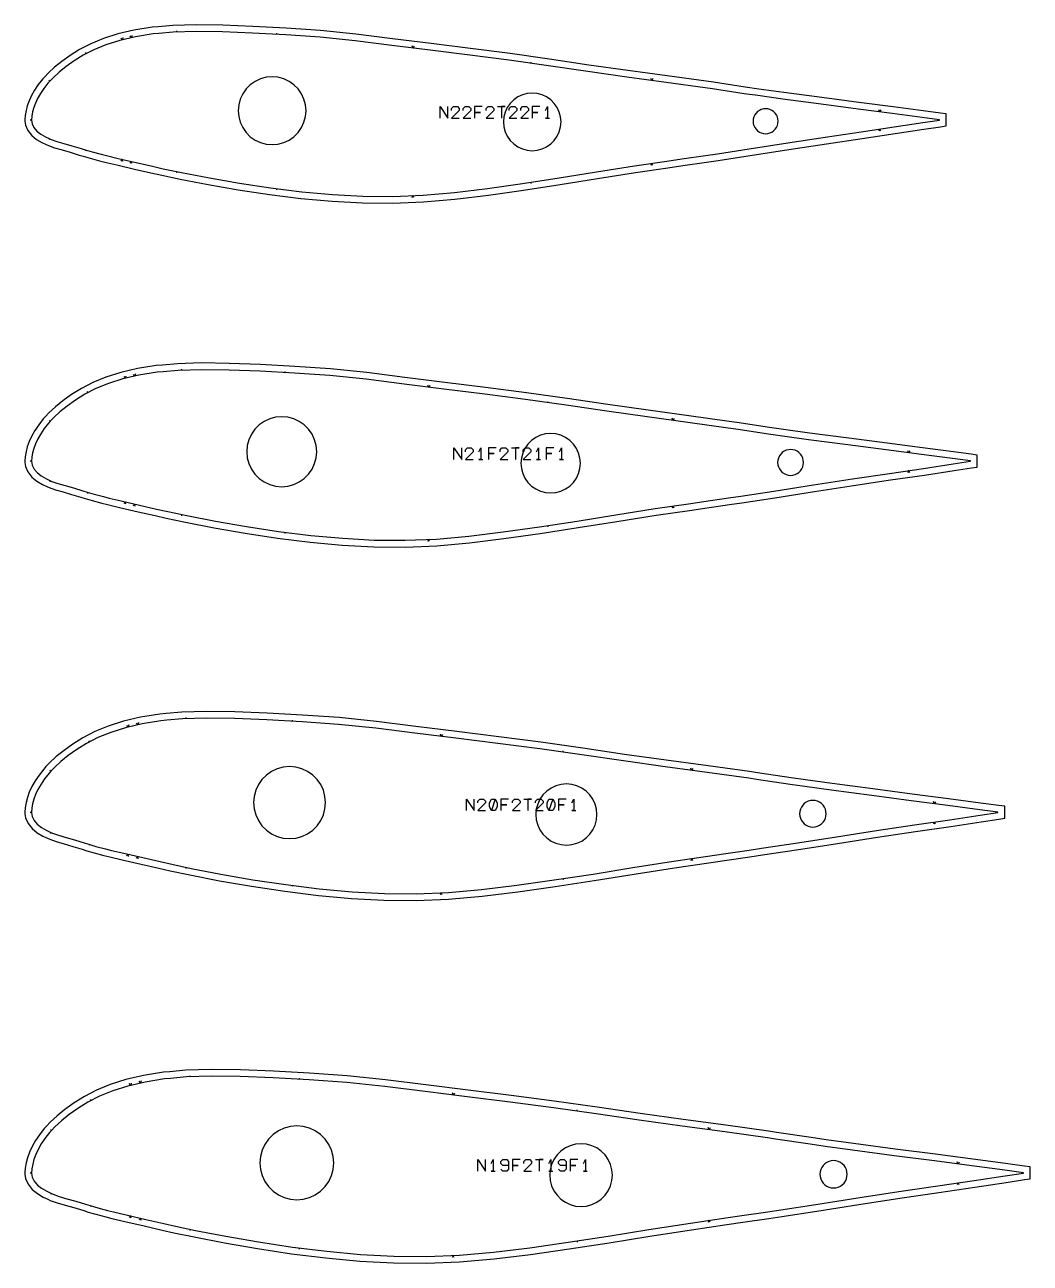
# Model space of a CAD drawing. Header units: metres. Extents: x -12 to 17699, y -154 to 17579.
# Drawn here: x 3694 to 5191, y 11341 to 13184 of the extents above; entities that cross this region are included whole.
import ezdxf

# ---------------------------------------------------------------- set-up
doc = ezdxf.new("R2010")
doc.units = ezdxf.units.M

msp = doc.modelspace()

# ---------------------------------------------------------------- linework, layer by layer
at = {"layer": 'Marge'}
for points in [[(3694.347, 13040.86), (3695.352, 13035.153), (3698.828, 13027.023), (3704.643, 13019.739), (3711.911, 13013.872), (3719.853, 13009.092), (3726.228, 13006.059), (3729.528, 13004.575), (3738.691, 13001.325), (3749.698, 12998.054), (3761.696, 12994.599), (3775.109, 12990.531), (3781.362, 12988.653), (3791.586, 12985.667), (3805.301, 12982.038), (3813.571, 12979.938), (3831.066, 12975.846), (3857.642, 12969.705), (3882.112, 12964.114), (3898.146, 12960.482), (3925.601, 12954.664), (3967.095, 12946.553), (4011.904, 12938.788), (4058.432, 12931.822), (4105.301, 12926.031), (4151.612, 12921.739), (4197.121, 12919.267), (4242.162, 12918.853), (4287.553, 12920.699), (4334.57, 12924.882), (4384.284, 12930.964), (4436.719, 12938.337), (4491.17, 12946.715), (4546.966, 12955.713), (4603.481, 12964.549), (4651.536, 12971.638), (4673.539, 12974.833), (4709.086, 12980.004), (4726.626, 12982.634), (4774.11, 12989.794), (4831.517, 12998.694), (4887.402, 13007.39), (4940.69, 13015.318), (4989.828, 13022.483), (5032.503, 13028.865), (5057.339, 13032.713), (5065.798, 13034.023), (5065.808, 13042.583), (5065.809, 13043.028), (5065.82, 13051.809), (5057.113, 13052.955), (5031.554, 13056.318), (4986.925, 13062.208), (4935.926, 13068.934), (4880.868, 13076.112), (4824.145, 13083.541), (4786.932, 13088.81), (4766.776, 13091.663), (4719.443, 13098.751), (4708.615, 13100.372), (4650.412, 13108.55), (4592.049, 13116.274), (4533.824, 13124.536), (4475.204, 13133.254), (4416.634, 13141.454), (4357.836, 13149.068), (4299.11, 13156.313), (4241.792, 13163.609), (4186.876, 13170.604), (4134.497, 13175.836), (4083.175, 13179.377), (4033.837, 13182.099), (3988.876, 13183.897), (3949.158, 13184.434), (3914.399, 13183.391), (3892.697, 13181.466), (3883.788, 13180.652), (3856.692, 13176.33), (3832.616, 13170.694), (3811.251, 13163.944), (3792.388, 13156.234), (3775.897, 13147.743), (3761.704, 13138.834), (3749.367, 13129.933), (3738.502, 13121.18), (3728.956, 13112.47), (3723.99, 13107.153), (3720.897, 13103.782), (3714.336, 13095.32), (3708.917, 13087.183), (3704.297, 13079.182), (3700.554, 13071.219), (3697.901, 13063.663), (3696.061, 13056.66), (3694.6, 13049.135), (3694.217, 13043.249)], [(3694.347, 12532.957), (3695.388, 12527.055), (3698.955, 12518.736), (3704.92, 12511.28), (3712.386, 12505.261), (3720.565, 12500.343), (3727.128, 12497.222), (3730.536, 12495.689), (3739.985, 12492.339), (3751.351, 12488.962), (3763.756, 12485.389), (3777.631, 12481.182), (3784.097, 12479.24), (3794.667, 12476.154), (3808.841, 12472.403), (3817.39, 12470.232), (3835.475, 12466.002), (3862.957, 12459.652), (3888.26, 12453.871), (3904.841, 12450.116), (3933.228, 12444.1), (3976.13, 12435.715), (4022.46, 12427.686), (4070.566, 12420.484), (4119.024, 12414.497), (4166.903, 12410.06), (4213.95, 12407.505), (4260.51, 12407.077), (4307.43, 12408.986), (4356.03, 12413.31), (4407.425, 12419.598), (4461.639, 12427.222), (4517.94, 12435.884), (4575.631, 12445.188), (4634.072, 12454.326), (4683.765, 12461.656), (4706.518, 12464.96), (4743.274, 12470.308), (4761.409, 12473.027), (4810.51, 12480.43), (4869.869, 12489.634), (4927.656, 12498.626), (4982.76, 12506.824), (5033.571, 12514.233), (5077.697, 12520.833), (5103.377, 12524.811), (5111.837, 12526.122), (5111.846, 12534.683), (5111.846, 12535.144), (5111.856, 12543.923), (5103.151, 12545.069), (5076.72, 12548.546), (5030.57, 12554.637), (4977.833, 12561.592), (4920.899, 12569.014), (4862.239, 12576.697), (4823.757, 12582.145), (4802.911, 12585.096), (4753.965, 12592.426), (4742.771, 12594.102), (4682.587, 12602.557), (4622.231, 12610.545), (4562.019, 12619.089), (4501.403, 12628.103), (4440.84, 12636.582), (4380.04, 12644.455), (4319.312, 12651.947), (4260.04, 12659.492), (4203.262, 12666.723), (4149.108, 12672.133), (4096.042, 12675.794), (4045.028, 12678.608), (3998.544, 12680.468), (3957.488, 12681.023), (3921.565, 12679.946), (3899.124, 12677.955), (3889.935, 12677.116), (3861.941, 12672.651), (3837.071, 12666.831), (3815.005, 12659.86), (3795.528, 12651.9), (3778.502, 12643.134), (3763.845, 12633.934), (3751.104, 12624.74), (3739.886, 12615.702), (3730.036, 12606.716), (3724.902, 12601.217), (3721.724, 12597.754), (3714.955, 12589.024), (3709.364, 12580.628), (3704.602, 12572.378), (3700.746, 12564.177), (3698.012, 12556.39), (3696.115, 12549.166), (3694.612, 12541.432), (3694.217, 12535.346)], [(3694.348, 12010.147), (3695.42, 12004.071), (3699.069, 11995.584), (3705.167, 11987.975), (3712.81, 11981.821), (3721.2, 11976.778), (3727.931, 11973.579), (3731.435, 11972.003), (3741.139, 11968.564), (3752.825, 11965.092), (3765.593, 11961.416), (3779.879, 11957.084), (3786.535, 11955.085), (3797.414, 11951.909), (3811.997, 11948.05), (3820.795, 11945.816), (3839.405, 11941.463), (3867.694, 11934.927), (3893.741, 11928.976), (3910.808, 11925.111), (3940.025, 11918.92), (3984.184, 11910.289), (4031.869, 11902.026), (4081.381, 11894.613), (4131.255, 11888.452), (4180.531, 11883.885), (4228.948, 11881.256), (4276.862, 11880.816), (4325.143, 11882.781), (4375.156, 11887.231), (4428.048, 11893.703), (4483.847, 11901.55), (4541.795, 11910.466), (4601.176, 11920.042), (4661.331, 11929.448), (4712.484, 11936.994), (4735.905, 11940.395), (4773.739, 11945.9), (4792.405, 11948.699), (4842.945, 11956.319), (4904.043, 11965.792), (4963.524, 11975.049), (5020.246, 11983.488), (5072.548, 11991.115), (5117.967, 11997.908), (5144.398, 12002.002), (5152.86, 12003.313), (5152.867, 12011.876), (5152.868, 12012.35), (5152.875, 12021.128), (5144.172, 12022.273), (5116.965, 12025.853), (5069.459, 12032.123), (5015.174, 12039.282), (4956.567, 12046.922), (4896.181, 12054.83), (4856.569, 12060.438), (4835.108, 12063.476), (4784.724, 12071.021), (4773.204, 12072.746), (4711.254, 12081.449), (4649.123, 12089.672), (4587.14, 12098.467), (4524.746, 12107.746), (4462.407, 12116.473), (4399.823, 12124.576), (4337.31, 12132.289), (4276.297, 12140.055), (4217.859, 12147.498), (4162.124, 12153.065), (4107.503, 12156.833), (4054.996, 12159.73), (4007.155, 12161.644), (3964.906, 12162.216), (3927.947, 12161.108), (3904.847, 12159.059), (3895.408, 12158.198), (3866.614, 12153.606), (3841.036, 12147.621), (3818.347, 12140.453), (3798.323, 12132.27), (3780.82, 12123.259), (3765.75, 12113.8), (3752.649, 12104.345), (3741.117, 12095.053), (3730.997, 12085.82), (3725.713, 12080.159), (3722.459, 12076.615), (3715.505, 12067.646), (3709.761, 12059.019), (3704.872, 12050.548), (3700.916, 12042.134), (3698.111, 12034.141), (3696.163, 12026.721), (3694.622, 12018.8), (3694.216, 12012.535)], [(3694.348, 11473.514), (3695.45, 11467.278), (3699.175, 11458.635), (3705.397, 11450.884), (3713.204, 11444.604), (3721.789, 11439.447), (3728.676, 11436.174), (3732.269, 11434.558), (3742.209, 11431.037), (3754.192, 11427.477), (3767.296, 11423.704), (3781.965, 11419.257), (3788.796, 11417.205), (3799.962, 11413.946), (3814.925, 11409.987), (3823.953, 11407.694), (3843.051, 11403.228), (3872.089, 11396.519), (3898.824, 11390.411), (3916.343, 11386.444), (3946.33, 11380.09), (3991.654, 11371.231), (4040.595, 11362.751), (4091.412, 11355.143), (4142.598, 11348.82), (4193.17, 11344.133), (4242.858, 11341.436), (4292.026, 11340.984), (4341.571, 11343.001), (4392.892, 11347.568), (4447.173, 11354.21), (4504.441, 11362.263), (4563.916, 11371.415), (4624.863, 11381.244), (4686.608, 11390.899), (4739.115, 11398.645), (4763.155, 11402.136), (4801.988, 11407.786), (4821.146, 11410.659), (4873.02, 11418.481), (4935.731, 11428.204), (4996.783, 11437.705), (5055.005, 11446.368), (5108.689, 11454.196), (5155.307, 11461.169), (5182.435, 11465.371), (5190.897, 11466.683), (5190.904, 11475.246), (5190.904, 11475.733), (5190.91, 11484.51), (5182.208, 11485.655), (5154.281, 11489.329), (5105.518, 11495.765), (5049.797, 11503.113), (4989.639, 11510.955), (4927.652, 11519.073), (4886.992, 11524.829), (4864.961, 11527.948), (4813.243, 11535.692), (4801.421, 11537.462), (4737.833, 11546.395), (4674.056, 11554.836), (4610.43, 11563.863), (4546.388, 11573.387), (4482.402, 11582.345), (4418.163, 11590.662), (4353.995, 11598.579), (4291.368, 11606.55), (4231.39, 11614.189), (4174.189, 11619.903), (4118.127, 11623.771), (4064.235, 11626.744), (4015.136, 11628.708), (3971.782, 11629.295), (3933.861, 11628.159), (3910.151, 11626.055), (3900.481, 11625.174), (3870.944, 11620.464), (3844.711, 11614.326), (3821.443, 11606.976), (3800.912, 11598.586), (3782.967, 11589.349), (3767.515, 11579.648), (3754.08, 11569.952), (3742.257, 11560.425), (3731.886, 11550.962), (3726.464, 11545.152), (3723.139, 11541.532), (3716.015, 11532.341), (3710.129, 11523.5), (3705.122, 11514.824), (3701.073, 11506.213), (3698.202, 11498.03), (3696.206, 11490.427), (3694.631, 11482.333), (3694.216, 11475.903)]]:
    msp.add_lwpolyline(points, close=True, dxfattribs=at)
at = {"layer": 'Patron'}
for points in [[(3704.196, 13042.595), (3705.201, 13036.887), (3707.853, 13031.33), (3712.217, 13026.268), (3718.021, 13021.788), (3724.938, 13017.703), (3730.466, 13015.117), (3733.628, 13013.696), (3741.999, 13010.762), (3752.536, 13007.642), (3764.463, 13004.208), (3778.01, 13000.101), (3784.239, 12998.23), (3794.389, 12995.267), (3807.857, 12991.706), (3816.032, 12989.63), (3833.342, 12985.583), (3859.893, 12979.448), (3884.339, 12973.863), (3900.355, 12970.235), (3927.674, 12964.447), (3969.013, 12956.368), (4013.611, 12948.641), (4059.912, 12941.711), (4106.526, 12935.956), (4152.534, 12931.696), (4197.662, 12929.252), (4242.252, 12928.853), (4287.144, 12930.691), (4333.681, 12934.842), (4383.068, 12940.89), (4435.326, 12948.24), (4489.65, 12956.599), (4545.373, 12965.585), (4601.936, 12974.429), (4650.077, 12981.531), (4672.102, 12984.729), (4707.646, 12989.9), (4725.143, 12992.524), (4772.619, 12999.682), (4829.985, 13008.576), (4885.865, 13017.271), (4939.219, 13025.209), (4988.385, 13032.378), (5031.024, 13038.755), (5055.808, 13042.595), (5055.809, 13043.041), (5030.246, 13046.404), (4985.617, 13052.294), (4934.633, 13059.018), (4879.569, 13066.197), (4822.743, 13073.64), (4785.53, 13078.908), (4765.295, 13081.773), (4717.962, 13088.862), (4707.224, 13090.47), (4649.1, 13098.636), (4590.644, 13106.373), (4532.353, 13114.645), (4473.817, 13123.351), (4415.349, 13131.537), (4356.611, 13139.143), (4297.848, 13146.393), (4240.528, 13153.69), (4185.882, 13160.653), (4133.809, 13165.86), (4082.624, 13169.392), (4033.436, 13172.107), (3988.738, 13173.898), (3949.453, 13174.438), (3915.283, 13173.43), (3893.58, 13171.505), (3885.353, 13170.775), (3858.959, 13166.59), (3835.614, 13161.155), (3815.017, 13154.68), (3796.948, 13147.334), (3781.203, 13139.267), (3767.548, 13130.72), (3755.631, 13122.137), (3745.222, 13113.774), (3736.265, 13105.645), (3731.299, 13100.328), (3728.784, 13097.635), (3722.648, 13089.76), (3717.559, 13082.152), (3713.321, 13074.872), (3709.975, 13067.867), (3707.568, 13061.101), (3705.853, 13054.629), (3704.579, 13048.485), (3704.196, 13042.6)], [(3704.196, 12534.693), (3705.236, 12528.791), (3707.98, 12523.045), (3712.493, 12517.81), (3718.495, 12513.178), (3725.649, 12508.954), (3731.366, 12506.279), (3734.636, 12504.81), (3743.292, 12501.776), (3754.189, 12498.55), (3766.523, 12494.999), (3780.532, 12490.752), (3786.974, 12488.817), (3797.47, 12485.753), (3811.397, 12482.071), (3819.851, 12479.925), (3837.751, 12475.74), (3865.208, 12469.396), (3890.487, 12463.62), (3907.05, 12459.869), (3935.3, 12453.883), (3978.048, 12445.529), (4024.167, 12437.54), (4072.046, 12430.374), (4120.249, 12424.422), (4167.825, 12420.017), (4214.49, 12417.49), (4260.599, 12417.077), (4307.02, 12418.978), (4355.142, 12423.27), (4406.21, 12429.524), (4460.247, 12437.124), (4516.419, 12445.768), (4574.039, 12455.061), (4632.527, 12464.206), (4682.306, 12471.549), (4705.081, 12474.856), (4741.834, 12480.204), (4759.926, 12482.917), (4809.019, 12490.319), (4868.337, 12499.516), (4926.118, 12508.507), (4981.288, 12516.715), (5032.128, 12524.129), (5076.218, 12530.723), (5101.846, 12534.693), (5101.846, 12535.154), (5075.412, 12538.632), (5029.263, 12544.723), (4976.541, 12551.676), (4919.6, 12559.099), (4860.837, 12566.796), (4822.356, 12572.244), (4801.43, 12575.206), (4752.484, 12582.536), (4741.38, 12584.199), (4681.275, 12592.643), (4620.826, 12600.644), (4560.548, 12609.198), (4500.017, 12618.2), (4439.556, 12626.665), (4378.816, 12634.53), (4318.05, 12642.027), (4258.776, 12649.572), (4202.267, 12656.773), (4148.42, 12662.157), (4095.491, 12665.809), (4044.627, 12668.616), (3998.406, 12670.469), (3957.783, 12671.027), (3922.449, 12669.985), (3900.008, 12667.994), (3891.501, 12667.239), (3864.209, 12662.912), (3840.069, 12657.291), (3818.772, 12650.597), (3800.088, 12643), (3783.808, 12634.658), (3769.689, 12625.82), (3757.368, 12616.945), (3746.607, 12608.297), (3737.346, 12599.891), (3732.212, 12594.392), (3729.612, 12591.608), (3723.268, 12583.465), (3718.007, 12575.598), (3713.626, 12568.07), (3710.167, 12560.826), (3707.679, 12553.83), (3705.907, 12547.137), (3704.591, 12540.784), (3704.196, 12534.698)], [(3704.196, 12011.885), (3705.268, 12005.809), (3708.093, 11999.894), (3712.74, 11994.506), (3718.919, 11989.738), (3726.284, 11985.389), (3732.168, 11982.637), (3735.534, 11981.124), (3744.446, 11978.001), (3755.663, 11974.681), (3768.359, 11971.025), (3782.781, 11966.653), (3789.411, 11964.662), (3800.216, 11961.508), (3814.553, 11957.718), (3823.255, 11955.508), (3841.682, 11951.201), (3869.945, 11944.67), (3895.968, 11938.725), (3913.017, 11934.864), (3942.098, 11928.703), (3986.102, 11920.103), (4033.576, 11911.879), (4082.862, 11904.503), (4132.48, 11898.376), (4181.453, 11893.843), (4229.489, 11891.242), (4276.951, 11890.816), (4324.734, 11892.773), (4374.267, 11897.191), (4426.833, 11903.629), (4482.455, 11911.452), (4540.274, 11920.349), (4599.583, 11929.915), (4659.786, 11939.328), (4711.025, 11946.887), (4734.468, 11950.291), (4772.299, 11955.796), (4790.922, 11958.588), (4841.454, 11966.207), (4902.511, 11975.674), (4961.987, 11984.93), (5018.775, 11993.379), (5071.105, 12001.01), (5116.488, 12007.798), (5142.867, 12011.885), (5142.868, 12012.359), (5115.657, 12015.939), (5068.152, 12022.209), (5013.881, 12029.366), (4955.268, 12037.007), (4894.779, 12044.929), (4855.167, 12050.537), (4833.627, 12053.587), (4783.243, 12061.131), (4771.813, 12062.843), (4709.942, 12071.536), (4647.718, 12079.771), (4585.669, 12088.576), (4523.359, 12097.842), (4461.123, 12106.556), (4398.598, 12114.651), (4336.047, 12122.369), (4275.033, 12130.135), (4216.864, 12137.547), (4161.435, 12143.089), (4106.952, 12146.849), (4054.595, 12149.738), (4007.017, 12151.645), (3965.201, 12152.22), (3928.831, 12151.147), (3905.731, 12149.098), (3896.974, 12148.321), (3868.882, 12143.867), (3844.035, 12138.081), (3822.114, 12131.19), (3802.883, 12123.37), (3786.127, 12114.784), (3771.595, 12105.686), (3758.914, 12096.55), (3747.838, 12087.649), (3738.307, 12078.996), (3733.023, 12073.336), (3730.348, 12070.47), (3723.819, 12062.088), (3718.405, 12053.99), (3713.897, 12046.24), (3710.338, 12038.784), (3707.778, 12031.583), (3705.955, 12024.694), (3704.601, 12018.154), (3704.196, 12011.89)], [(3704.196, 11475.254), (3705.297, 11469.018), (3708.198, 11462.946), (3712.969, 11457.415), (3719.312, 11452.521), (3726.872, 11448.058), (3732.913, 11445.232), (3736.368, 11443.68), (3745.516, 11440.474), (3757.03, 11437.066), (3770.063, 11433.314), (3784.866, 11428.827), (3791.673, 11426.782), (3802.764, 11423.545), (3817.48, 11419.654), (3826.413, 11417.387), (3845.328, 11412.965), (3874.34, 11406.262), (3901.051, 11400.16), (3918.551, 11396.197), (3948.402, 11389.872), (3993.572, 11381.046), (4042.302, 11372.604), (4092.892, 11365.033), (4143.824, 11358.744), (4194.092, 11354.091), (4243.398, 11351.421), (4292.116, 11350.984), (4341.162, 11352.992), (4392.004, 11357.528), (4445.958, 11364.136), (4503.048, 11372.166), (4562.395, 11381.298), (4623.271, 11391.117), (4685.064, 11400.779), (4737.656, 11408.538), (4761.718, 11412.032), (4800.548, 11417.682), (4819.663, 11420.548), (4871.529, 11428.369), (4934.199, 11438.086), (4995.246, 11447.586), (5053.533, 11456.259), (5107.246, 11464.091), (5153.828, 11471.059), (5180.904, 11475.254), (5180.904, 11475.74), (5152.973, 11479.415), (5104.211, 11485.851), (5048.504, 11493.197), (4988.34, 11501.04), (4926.25, 11509.172), (4885.59, 11514.928), (4863.48, 11518.058), (4811.762, 11525.802), (4800.03, 11527.559), (4736.521, 11536.482), (4672.651, 11544.935), (4608.96, 11553.972), (4545.001, 11563.484), (4481.118, 11572.428), (4416.939, 11580.737), (4352.732, 11588.659), (4290.104, 11596.63), (4230.395, 11604.239), (4173.5, 11609.927), (4117.576, 11613.786), (4063.834, 11616.752), (4014.998, 11618.709), (3972.077, 11619.299), (3934.745, 11618.198), (3911.035, 11616.094), (3902.047, 11615.297), (3873.212, 11610.725), (3847.71, 11604.786), (3825.21, 11597.713), (3805.473, 11589.687), (3788.275, 11580.873), (3773.361, 11571.535), (3760.346, 11562.158), (3748.979, 11553.021), (3739.197, 11544.139), (3733.774, 11538.33), (3731.029, 11535.387), (3724.329, 11526.784), (3718.773, 11518.472), (3714.147, 11510.518), (3710.496, 11502.865), (3707.869, 11495.473), (3705.999, 11488.402), (3704.611, 11481.689), (3704.196, 11475.259)]]:
    msp.add_lwpolyline(points, close=True, dxfattribs=at)
at = {"layer": 'Repers points'}
for p, q in [((3920.615, 13173.587), (3920.562, 13175.387)), ((4069.288, 13170.128), (4069.387, 13171.925)), ((3785.414, 13141.425), (3784.593, 13143.027)), ((4447.687, 13127.009), (4447.936, 13128.792)), ((3731.299, 13100.328), (3729.983, 13101.556)), ((3704.196, 13042.6), (3702.399, 13042.716)), ((3704.196, 13042.595), (3702.423, 13042.283)), ((3731.194, 13014.79), (3730.456, 13013.148)), ((3785.237, 12997.938), (3784.733, 12996.211)), ((3920.359, 12965.997), (3919.986, 12964.236)), ((4447.468, 12950.108), (4447.742, 12948.329)), ((4069.005, 12940.589), (4068.785, 12938.802)), ((3927.963, 12670.148), (3927.91, 12671.947)), ((4081.701, 12666.57), (4081.8, 12668.367)), ((3788.163, 12636.89), (3787.342, 12638.492)), ((4472.996, 12621.983), (4473.245, 12623.766)), ((3732.212, 12594.392), (3730.896, 12595.621)), ((3704.196, 12534.698), (3702.399, 12534.815)), ((3704.196, 12534.693), (3702.423, 12534.381)), ((3732.118, 12505.941), (3731.38, 12504.299)), ((3788.006, 12488.516), (3787.501, 12486.788)), ((3927.736, 12455.486), (3927.363, 12453.725)), ((4081.449, 12429.213), (4081.229, 12427.426)), ((4472.802, 12439.056), (4473.076, 12437.277)), ((3934.506, 12151.315), (3934.453, 12153.114)), ((4092.757, 12147.632), (4092.856, 12149.429)), ((3790.609, 12117.08), (3789.788, 12118.682)), ((4495.544, 12101.736), (4495.794, 12103.519)), ((3733.023, 12073.336), (3731.708, 12074.564)), ((3704.196, 12011.89), (3702.399, 12012.006)), ((3704.196, 12011.885), (3702.423, 12011.572)), ((3732.943, 11982.289), (3732.205, 11980.647)), ((3790.474, 11964.352), (3789.969, 11962.624)), ((3934.311, 11930.353), (3933.938, 11928.592)), ((4495.378, 11913.441), (4495.652, 11911.662)), ((4092.541, 11903.308), (4092.32, 11901.521)), ((3940.57, 11618.37), (3940.517, 11620.169)), ((4103.006, 11614.59), (4103.105, 11616.387)), ((3792.875, 11583.231), (3792.054, 11584.832)), ((4516.45, 11567.481), (4516.7, 11569.264)), ((3733.774, 11538.33), (3732.459, 11539.558)), ((3704.196, 11475.259), (3702.399, 11475.375)), ((3704.196, 11475.254), (3702.423, 11474.94)), ((3733.708, 11444.875), (3732.97, 11443.233)), ((3792.763, 11426.464), (3792.259, 11424.736)), ((3940.409, 11391.566), (3940.036, 11389.805)), ((4516.313, 11374.207), (4516.587, 11372.428)), ((4102.828, 11363.806), (4102.607, 11362.02))]:
    msp.add_line(p, q, dxfattribs=at)
at = {"layer": 'Repers suspente'}
for p, q in [((3839.504, 13162.06), (3837.363, 13164.642)), ((3840.285, 13165.322), (3839.504, 13162.06)), ((3853.024, 13165.208), (3850.883, 13167.79)), ((3853.805, 13168.47), (3853.024, 13165.208)), ((4272.005, 13149.683), (4270.896, 13152.848)), ((4273.872, 13152.469), (4272.005, 13149.683)), ((4627.42, 13101.506), (4626.326, 13104.677)), ((4629.3, 13104.283), (4627.42, 13101.506)), ((4966.617, 13054.8), (4965.522, 13057.971)), ((4968.496, 13057.578), (4966.617, 13054.8)), ((4966.585, 13029.2), (4965.534, 13026.015)), ((4968.502, 13026.447), (4966.585, 13029.2)), ((3839.285, 12984.21), (3837.148, 12981.625)), ((3840.071, 12980.949), (3839.285, 12984.21)), ((3852.797, 12981.088), (3850.66, 12978.503)), ((3853.583, 12977.827), (3852.797, 12981.088)), ((4627.268, 12978.166), (4626.221, 12974.979)), ((4629.189, 12975.417), (4627.268, 12978.166)), ((4271.734, 12930.06), (4270.358, 12927.001)), ((4273.356, 12927.124), (4271.734, 12930.06)), ((3858.852, 12664.745), (3858.071, 12661.483)), ((3844.091, 12658.228), (3841.95, 12660.809)), ((3844.872, 12661.49), (3844.091, 12658.228)), ((3858.071, 12661.483), (3855.93, 12664.065)), ((4295.518, 12644.895), (4294.409, 12648.061)), ((4297.385, 12647.682), (4295.518, 12644.895)), ((4658.855, 12595.611), (4657.762, 12598.782)), ((4660.736, 12598.388), (4658.855, 12595.611)), ((5009.614, 12547.314), (5008.519, 12550.485)), ((5011.494, 12550.092), (5009.614, 12547.314)), ((5009.586, 12520.842), (5008.535, 12517.657)), ((5011.503, 12518.09), (5009.586, 12520.842)), ((3843.897, 12474.32), (3841.76, 12471.734)), ((3844.683, 12471.059), (3843.897, 12474.32)), ((3857.87, 12471.091), (3855.733, 12468.506)), ((3858.656, 12467.831), (3857.87, 12471.091)), ((4658.72, 12468.07), (4657.674, 12464.883)), ((4660.642, 12465.321), (4658.72, 12468.07)), ((4295.279, 12418.497), (4293.903, 12415.438)), ((4296.9, 12415.561), (4295.279, 12418.497)), ((3848.175, 12139.045), (3846.034, 12141.626)), ((3848.956, 12142.307), (3848.175, 12139.045)), ((3862.565, 12142.396), (3860.424, 12144.977)), ((3863.345, 12145.658), (3862.565, 12142.396)), ((4314.293, 12125.138), (4313.183, 12128.303)), ((4316.159, 12127.924), (4314.293, 12125.138)), ((4686.864, 12074.59), (4685.77, 12077.761)), ((4688.744, 12077.367), (4686.864, 12074.59)), ((5047.926, 12024.876), (5046.832, 12028.046)), ((5049.806, 12027.654), (5047.926, 12024.876)), ((5047.902, 11997.626), (5046.851, 11994.441)), ((5049.82, 11994.874), (5047.902, 11997.626)), ((3848.008, 11949.739), (3845.871, 11947.154)), ((3848.794, 11946.478), (3848.008, 11949.739)), ((3862.392, 11946.416), (3860.255, 11943.83)), ((3863.178, 11943.155), (3862.392, 11946.416)), ((4686.748, 11943.306), (4685.702, 11940.119)), ((4688.67, 11940.557), (4686.748, 11943.306)), ((4314.087, 11892.337), (4312.711, 11889.278)), ((4315.708, 11889.4), (4314.087, 11892.337)), ((3851.959, 11605.776), (3849.818, 11608.357)), ((3852.739, 11609.038), (3851.959, 11605.776)), ((3866.728, 11609.215), (3864.587, 11611.797)), ((3867.509, 11612.477), (3866.728, 11609.215)), ((4331.879, 11591.313), (4330.77, 11594.479)), ((4333.746, 11594.1), (4331.879, 11591.313)), ((4712.833, 11539.617), (4711.739, 11542.788)), ((4714.713, 11542.394), (4712.833, 11539.617)), ((5083.45, 11488.588), (5082.355, 11491.759)), ((5085.33, 11491.367), (5083.45, 11488.588)), ((5083.43, 11460.618), (5082.379, 11457.433)), ((5085.348, 11457.866), (5083.43, 11460.618)), ((3851.821, 11411.465), (3849.684, 11408.88)), ((3852.607, 11408.204), (3851.821, 11411.465)), ((3866.586, 11408.054), (3864.449, 11405.468)), ((3867.372, 11404.793), (3866.586, 11408.054)), ((4712.737, 11404.862), (4711.691, 11401.675)), ((4714.659, 11402.113), (4712.737, 11404.862)), ((4331.709, 11352.605), (4330.333, 11349.547)), ((4333.331, 11349.669), (4331.709, 11352.605))]:
    msp.add_line(p, q, dxfattribs=at)
at = {"layer": 'Text'}
for p, q in [((4312.421, 13045.389), (4312.421, 13062.532)), ((4312.421, 13062.532), (4323.85, 13045.389)), ((4323.85, 13045.389), (4323.85, 13062.532)), ((4329.564, 13059.675), (4332.421, 13062.532)), ((4329.564, 13056.818), (4329.564, 13059.675)), ((4340.993, 13056.818), (4329.564, 13045.389)), ((4332.421, 13062.532), (4338.136, 13062.532)), ((4338.136, 13062.532), (4340.993, 13059.675)), ((4340.993, 13059.675), (4340.993, 13056.818)), ((4346.707, 13059.675), (4349.564, 13062.532)), ((4346.707, 13056.818), (4346.707, 13059.675)), ((4358.136, 13056.818), (4346.707, 13045.389)), ((4349.564, 13062.532), (4355.278, 13062.532)), ((4355.278, 13062.532), (4358.136, 13059.675)), ((4358.136, 13059.675), (4358.136, 13056.818)), ((4375.278, 13062.532), (4363.85, 13062.532)), ((4363.85, 13062.532), (4363.85, 13053.961)), ((4363.85, 13053.961), (4372.421, 13053.961)), ((4372.421, 13053.961), (4363.85, 13053.961)), ((4363.85, 13053.961), (4363.85, 13045.389)), ((4380.993, 13059.675), (4383.85, 13062.532)), ((4380.993, 13056.818), (4380.993, 13059.675)), ((4392.421, 13056.818), (4380.993, 13045.389)), ((4383.85, 13062.532), (4389.564, 13062.532)), ((4389.564, 13062.532), (4392.421, 13059.675)), ((4392.421, 13059.675), (4392.421, 13056.818)), ((4398.136, 13062.532), (4409.564, 13062.532)), ((4409.564, 13062.532), (4403.85, 13062.532)), ((4403.85, 13062.532), (4403.85, 13045.389)), ((4415.278, 13059.675), (4418.136, 13062.532)), ((4415.278, 13056.818), (4415.278, 13059.675)), ((4426.707, 13056.818), (4415.278, 13045.389)), ((4418.136, 13062.532), (4423.85, 13062.532)), ((4423.85, 13062.532), (4426.707, 13059.675)), ((4426.707, 13059.675), (4426.707, 13056.818)), ((4432.421, 13059.675), (4435.278, 13062.532)), ((4432.421, 13056.818), (4432.421, 13059.675)), ((4443.85, 13056.818), (4432.421, 13045.389)), ((4435.278, 13062.532), (4440.993, 13062.532)), ((4440.993, 13062.532), (4443.85, 13059.675)), ((4443.85, 13059.675), (4443.85, 13056.818)), ((4460.993, 13062.532), (4449.564, 13062.532)), ((4449.564, 13062.532), (4449.564, 13053.961)), ((4449.564, 13053.961), (4458.136, 13053.961)), ((4458.136, 13053.961), (4449.564, 13053.961)), ((4449.564, 13053.961), (4449.564, 13045.389)), ((4469.564, 13056.818), (4472.421, 13062.532)), ((4472.421, 13062.532), (4472.421, 13045.389)), ((4329.564, 13045.389), (4340.993, 13045.389)), ((4346.707, 13045.389), (4358.136, 13045.389)), ((4380.993, 13045.389), (4392.421, 13045.389)), ((4415.278, 13045.389), (4426.707, 13045.389)), ((4432.421, 13045.389), (4443.85, 13045.389)), ((4472.421, 13045.389), (4469.564, 13045.389)), ((4469.564, 13045.389), (4475.278, 13045.389)), ((4333.138, 12537.485), (4333.138, 12554.628)), ((4333.138, 12554.628), (4344.567, 12537.485)), ((4344.567, 12537.485), (4344.567, 12554.628)), ((4350.281, 12551.771), (4353.138, 12554.628)), ((4353.138, 12554.628), (4358.853, 12554.628)), ((4358.853, 12554.628), (4361.71, 12551.771)), ((4370.281, 12548.914), (4373.138, 12554.628)), ((4373.138, 12554.628), (4373.138, 12537.485)), ((4395.995, 12554.628), (4384.567, 12554.628)), ((4384.567, 12554.628), (4384.567, 12546.057)), ((4401.71, 12551.771), (4404.567, 12554.628)), ((4404.567, 12554.628), (4410.281, 12554.628)), ((4410.281, 12554.628), (4413.138, 12551.771)), ((4418.853, 12554.628), (4430.281, 12554.628)), ((4430.281, 12554.628), (4424.567, 12554.628)), ((4424.567, 12554.628), (4424.567, 12537.485)), ((4435.995, 12551.771), (4438.853, 12554.628)), ((4438.853, 12554.628), (4444.567, 12554.628)), ((4444.567, 12554.628), (4447.424, 12551.771)), ((4455.995, 12548.914), (4458.853, 12554.628)), ((4458.853, 12554.628), (4458.853, 12537.485)), ((4481.71, 12554.628), (4470.281, 12554.628)), ((4470.281, 12554.628), (4470.281, 12546.057)), ((4490.281, 12548.914), (4493.138, 12554.628)), ((4493.138, 12554.628), (4493.138, 12537.485)), ((4350.281, 12548.914), (4350.281, 12551.771)), ((4361.71, 12548.914), (4350.281, 12537.485)), ((4350.281, 12537.485), (4361.71, 12537.485)), ((4361.71, 12551.771), (4361.71, 12548.914)), ((4373.138, 12537.485), (4370.281, 12537.485)), ((4370.281, 12537.485), (4375.995, 12537.485)), ((4384.567, 12546.057), (4393.138, 12546.057)), ((4393.138, 12546.057), (4384.567, 12546.057)), ((4384.567, 12546.057), (4384.567, 12537.485)), ((4401.71, 12548.914), (4401.71, 12551.771)), ((4413.138, 12548.914), (4401.71, 12537.485)), ((4401.71, 12537.485), (4413.138, 12537.485)), ((4413.138, 12551.771), (4413.138, 12548.914)), ((4435.995, 12548.914), (4435.995, 12551.771)), ((4447.424, 12548.914), (4435.995, 12537.485)), ((4435.995, 12537.485), (4447.424, 12537.485)), ((4447.424, 12551.771), (4447.424, 12548.914)), ((4458.853, 12537.485), (4455.995, 12537.485)), ((4455.995, 12537.485), (4461.71, 12537.485)), ((4470.281, 12546.057), (4478.853, 12546.057)), ((4478.853, 12546.057), (4470.281, 12546.057)), ((4470.281, 12546.057), (4470.281, 12537.485)), ((4493.138, 12537.485), (4490.281, 12537.485)), ((4490.281, 12537.485), (4495.995, 12537.485)), ((4351.598, 12014.675), (4351.598, 12031.818)), ((4351.598, 12031.818), (4363.026, 12014.675)), ((4363.026, 12014.675), (4363.026, 12031.818)), ((4368.741, 12028.961), (4371.598, 12031.818)), ((4368.741, 12026.103), (4368.741, 12028.961)), ((4380.169, 12026.103), (4368.741, 12014.675)), ((4371.598, 12031.818), (4377.312, 12031.818)), ((4377.312, 12031.818), (4380.169, 12028.961)), ((4380.169, 12028.961), (4380.169, 12026.103)), ((4385.884, 12026.103), (4388.741, 12031.818)), ((4385.884, 12020.389), (4385.884, 12026.103)), ((4388.741, 12014.675), (4385.884, 12020.389)), ((4388.741, 12031.818), (4394.455, 12031.818)), ((4394.455, 12031.818), (4388.741, 12014.675)), ((4394.455, 12031.818), (4397.312, 12026.103)), ((4397.312, 12020.389), (4394.455, 12014.675)), ((4397.312, 12026.103), (4397.312, 12020.389)), ((4414.455, 12031.818), (4403.026, 12031.818)), ((4403.026, 12031.818), (4403.026, 12023.246)), ((4403.026, 12023.246), (4411.598, 12023.246)), ((4411.598, 12023.246), (4403.026, 12023.246)), ((4403.026, 12023.246), (4403.026, 12014.675)), ((4420.169, 12028.961), (4423.026, 12031.818)), ((4420.169, 12026.103), (4420.169, 12028.961)), ((4431.598, 12026.103), (4420.169, 12014.675)), ((4423.026, 12031.818), (4428.741, 12031.818)), ((4428.741, 12031.818), (4431.598, 12028.961)), ((4431.598, 12028.961), (4431.598, 12026.103)), ((4437.312, 12031.818), (4448.741, 12031.818)), ((4448.741, 12031.818), (4443.026, 12031.818)), ((4443.026, 12031.818), (4443.026, 12014.675)), ((4454.455, 12028.961), (4457.312, 12031.818)), ((4454.455, 12026.103), (4454.455, 12028.961)), ((4465.884, 12026.103), (4454.455, 12014.675)), ((4457.312, 12031.818), (4463.026, 12031.818)), ((4463.026, 12031.818), (4465.884, 12028.961)), ((4465.884, 12028.961), (4465.884, 12026.103)), ((4471.598, 12026.103), (4474.455, 12031.818)), ((4471.598, 12020.389), (4471.598, 12026.103)), ((4474.455, 12014.675), (4471.598, 12020.389)), ((4474.455, 12031.818), (4480.169, 12031.818)), ((4480.169, 12031.818), (4474.455, 12014.675)), ((4480.169, 12031.818), (4483.026, 12026.103)), ((4483.026, 12020.389), (4480.169, 12014.675)), ((4483.026, 12026.103), (4483.026, 12020.389)), ((4500.169, 12031.818), (4488.741, 12031.818)), ((4488.741, 12031.818), (4488.741, 12023.246)), ((4488.741, 12023.246), (4497.312, 12023.246)), ((4497.312, 12023.246), (4488.741, 12023.246)), ((4488.741, 12023.246), (4488.741, 12014.675)), ((4508.741, 12026.103), (4511.598, 12031.818)), ((4511.598, 12031.818), (4511.598, 12014.675)), ((4368.741, 12014.675), (4380.169, 12014.675)), ((4394.455, 12014.675), (4388.741, 12014.675)), ((4420.169, 12014.675), (4431.598, 12014.675)), ((4454.455, 12014.675), (4465.884, 12014.675)), ((4480.169, 12014.675), (4474.455, 12014.675)), ((4511.598, 12014.675), (4508.741, 12014.675)), ((4508.741, 12014.675), (4514.455, 12014.675)), ((4368.714, 11478.042), (4368.714, 11495.185)), ((4368.714, 11495.185), (4380.143, 11478.042)), ((4380.143, 11478.042), (4380.143, 11495.185)), ((4388.714, 11489.471), (4391.571, 11495.185)), ((4391.571, 11495.185), (4391.571, 11478.042)), ((4403, 11492.328), (4405.857, 11495.185)), ((4403, 11489.471), (4403, 11492.328)), ((4405.857, 11486.613), (4403, 11489.471)), ((4405.857, 11495.185), (4411.571, 11495.185)), ((4414.428, 11486.613), (4405.857, 11486.613)), ((4411.571, 11495.185), (4414.428, 11492.328)), ((4414.428, 11492.328), (4414.428, 11480.899)), ((4431.571, 11495.185), (4420.143, 11495.185)), ((4420.143, 11495.185), (4420.143, 11486.613)), ((4420.143, 11486.613), (4428.714, 11486.613)), ((4428.714, 11486.613), (4420.143, 11486.613)), ((4420.143, 11486.613), (4420.143, 11478.042)), ((4437.286, 11492.328), (4440.143, 11495.185)), ((4437.286, 11489.471), (4437.286, 11492.328)), ((4448.714, 11489.471), (4437.286, 11478.042)), ((4440.143, 11495.185), (4445.857, 11495.185)), ((4445.857, 11495.185), (4448.714, 11492.328)), ((4448.714, 11492.328), (4448.714, 11489.471)), ((4454.428, 11495.185), (4465.857, 11495.185)), ((4465.857, 11495.185), (4460.143, 11495.185)), ((4460.143, 11495.185), (4460.143, 11478.042)), ((4474.428, 11489.471), (4477.286, 11495.185)), ((4477.286, 11495.185), (4477.286, 11478.042)), ((4488.714, 11492.328), (4491.571, 11495.185)), ((4488.714, 11489.471), (4488.714, 11492.328)), ((4491.571, 11486.613), (4488.714, 11489.471)), ((4491.571, 11495.185), (4497.286, 11495.185)), ((4500.143, 11486.613), (4491.571, 11486.613)), ((4497.286, 11495.185), (4500.143, 11492.328)), ((4500.143, 11492.328), (4500.143, 11480.899)), ((4517.286, 11495.185), (4505.857, 11495.185)), ((4505.857, 11495.185), (4505.857, 11486.613)), ((4505.857, 11486.613), (4514.428, 11486.613)), ((4514.428, 11486.613), (4505.857, 11486.613)), ((4505.857, 11486.613), (4505.857, 11478.042)), ((4525.857, 11489.471), (4528.714, 11495.185)), ((4528.714, 11495.185), (4528.714, 11478.042)), ((4391.571, 11478.042), (4388.714, 11478.042)), ((4388.714, 11478.042), (4394.428, 11478.042)), ((4405.857, 11478.042), (4403, 11480.899)), ((4411.571, 11478.042), (4405.857, 11478.042)), ((4414.428, 11480.899), (4411.571, 11478.042)), ((4437.286, 11478.042), (4448.714, 11478.042)), ((4477.286, 11478.042), (4474.428, 11478.042)), ((4474.428, 11478.042), (4480.143, 11478.042)), ((4491.571, 11478.042), (4488.714, 11480.899)), ((4497.286, 11478.042), (4491.571, 11478.042)), ((4500.143, 11480.899), (4497.286, 11478.042)), ((4528.714, 11478.042), (4525.857, 11478.042)), ((4525.857, 11478.042), (4531.571, 11478.042))]:
    msp.add_line(p, q, dxfattribs=at)
at = {"layer": 'Vent'}
for points in [[(4011.922, 13056.51), (4012.689, 13047.746), (4014.966, 13039.249), (4018.684, 13031.276), (4023.729, 13024.07), (4029.95, 13017.849), (4037.156, 13012.803), (4045.129, 13009.085), (4053.626, 13006.808), (4062.39, 13006.042), (4071.154, 13006.808), (4079.651, 13009.085), (4087.624, 13012.803), (4094.83, 13017.849), (4101.051, 13024.07), (4106.097, 13031.276), (4109.814, 13039.249), (4112.091, 13047.746), (4112.858, 13056.51), (4112.091, 13065.273), (4109.814, 13073.771), (4106.097, 13081.744), (4101.051, 13088.95), (4094.83, 13095.17), (4087.624, 13100.216), (4079.651, 13103.934), (4071.154, 13106.211), (4062.39, 13106.978), (4053.626, 13106.211), (4045.129, 13103.934), (4037.156, 13100.216), (4029.95, 13095.17), (4023.729, 13088.95), (4018.684, 13081.744), (4014.966, 13073.771), (4012.689, 13065.273), (4011.922, 13056.51)], [(4406.736, 13039.854), (4407.388, 13032.409), (4409.322, 13025.191), (4412.48, 13018.418), (4416.766, 13012.297), (4422.05, 13007.013), (4428.171, 13002.727), (4434.944, 12999.569), (4442.162, 12997.635), (4449.607, 12996.983), (4457.051, 12997.635), (4464.269, 12999.569), (4471.042, 13002.727), (4477.163, 13007.013), (4482.447, 13012.297), (4486.733, 13018.418), (4489.891, 13025.191), (4491.826, 13032.409), (4492.477, 13039.854), (4491.826, 13047.298), (4489.891, 13054.516), (4486.733, 13061.289), (4482.447, 13067.41), (4477.163, 13072.694), (4471.042, 13076.98), (4464.269, 13080.139), (4457.051, 13082.073), (4449.607, 13082.724), (4442.162, 13082.073), (4434.944, 13080.139), (4428.171, 13076.98), (4422.05, 13072.694), (4416.766, 13067.41), (4412.48, 13061.289), (4409.322, 13054.516), (4407.388, 13047.298), (4406.736, 13039.854)], [(4778.355, 13040.918), (4778.638, 13037.685), (4779.478, 13034.55), (4780.849, 13031.609), (4782.71, 13028.951), (4785.005, 13026.656), (4787.664, 13024.795), (4790.605, 13023.423), (4793.739, 13022.583), (4796.972, 13022.3), (4800.205, 13022.583), (4803.34, 13023.423), (4806.281, 13024.795), (4808.939, 13026.656), (4811.234, 13028.951), (4813.096, 13031.609), (4814.467, 13034.55), (4815.307, 13037.685), (4815.59, 13040.918), (4815.307, 13044.151), (4814.467, 13047.285), (4813.096, 13050.227), (4811.234, 13052.885), (4808.939, 13055.18), (4806.281, 13057.041), (4803.34, 13058.413), (4800.205, 13059.253), (4796.972, 13059.535), (4793.739, 13059.253), (4790.605, 13058.413), (4787.664, 13057.041), (4785.005, 13055.18), (4782.71, 13052.885), (4780.849, 13050.227), (4779.478, 13047.285), (4778.638, 13044.151), (4778.355, 13040.918)], [(4024.586, 12548.992), (4025.377, 12539.945), (4027.728, 12531.173), (4031.566, 12522.942), (4036.775, 12515.503), (4043.196, 12509.082), (4050.635, 12503.873), (4058.866, 12500.035), (4067.638, 12497.684), (4076.685, 12496.893), (4085.731, 12497.684), (4094.503, 12500.035), (4102.734, 12503.873), (4110.173, 12509.082), (4116.594, 12515.503), (4121.803, 12522.942), (4125.641, 12531.173), (4127.992, 12539.945), (4128.783, 12548.992), (4127.992, 12558.038), (4125.641, 12566.81), (4121.803, 12575.041), (4116.594, 12582.48), (4110.173, 12588.902), (4102.734, 12594.11), (4094.503, 12597.948), (4085.731, 12600.299), (4076.685, 12601.09), (4067.638, 12600.299), (4058.866, 12597.948), (4050.635, 12594.11), (4043.196, 12588.901), (4036.775, 12582.48), (4031.566, 12575.041), (4027.728, 12566.81), (4025.377, 12558.038), (4024.586, 12548.992)], [(4432.851, 12531.768), (4433.523, 12524.086), (4435.519, 12516.636), (4438.778, 12509.647), (4443.201, 12503.33), (4448.655, 12497.877), (4454.972, 12493.453), (4461.961, 12490.194), (4469.41, 12488.198), (4477.093, 12487.526), (4484.776, 12488.198), (4492.225, 12490.194), (4499.214, 12493.453), (4505.532, 12497.877), (4510.985, 12503.33), (4515.408, 12509.647), (4518.667, 12516.636), (4520.663, 12524.086), (4521.335, 12531.768), (4520.663, 12539.451), (4518.667, 12546.9), (4515.408, 12553.889), (4510.985, 12560.207), (4505.532, 12565.66), (4499.214, 12570.083), (4492.225, 12573.342), (4484.776, 12575.338), (4477.093, 12576.011), (4469.41, 12575.338), (4461.961, 12573.342), (4454.972, 12570.083), (4448.655, 12565.66), (4443.201, 12560.207), (4438.778, 12553.889), (4435.519, 12546.9), (4433.523, 12539.451), (4432.851, 12531.768)], [(4814.942, 12532.959), (4815.235, 12529.616), (4816.103, 12526.375), (4817.522, 12523.333), (4819.446, 12520.584), (4821.819, 12518.212), (4824.568, 12516.287), (4827.61, 12514.869), (4830.851, 12514), (4834.194, 12513.708), (4837.537, 12514), (4840.778, 12514.869), (4843.82, 12516.287), (4846.569, 12518.212), (4848.942, 12520.584), (4850.866, 12523.333), (4852.285, 12526.375), (4853.153, 12529.616), (4853.446, 12532.959), (4853.153, 12536.302), (4852.285, 12539.544), (4850.866, 12542.585), (4848.942, 12545.334), (4846.569, 12547.707), (4843.82, 12549.632), (4840.778, 12551.05), (4837.537, 12551.918), (4834.194, 12552.211), (4830.851, 12551.918), (4827.61, 12551.05), (4824.568, 12549.632), (4821.819, 12547.707), (4819.446, 12545.334), (4817.522, 12542.585), (4816.103, 12539.544), (4815.235, 12536.302), (4814.942, 12532.959)], [(4034.736, 12026.571), (4035.551, 12017.264), (4037.969, 12008.24), (4041.917, 11999.773), (4047.276, 11992.12), (4053.882, 11985.513), (4061.535, 11980.155), (4070.002, 11976.206), (4079.027, 11973.788), (4088.334, 11972.974), (4097.641, 11973.788), (4106.665, 11976.206), (4115.133, 11980.155), (4122.786, 11985.513), (4129.392, 11992.12), (4134.751, 11999.773), (4138.699, 12008.24), (4141.117, 12017.264), (4141.932, 12026.571), (4141.117, 12035.879), (4138.699, 12044.903), (4134.751, 12053.37), (4129.392, 12061.023), (4122.786, 12067.63), (4115.133, 12072.988), (4106.665, 12076.937), (4097.641, 12079.355), (4088.334, 12080.169), (4079.027, 12079.355), (4070.002, 12076.937), (4061.535, 12072.988), (4053.882, 12067.63), (4047.276, 12061.023), (4041.917, 12053.37), (4037.969, 12044.903), (4035.551, 12035.879), (4034.736, 12026.571)], [(4454.987, 12008.843), (4455.678, 12000.94), (4457.732, 11993.277), (4461.084, 11986.087), (4465.634, 11979.589), (4471.244, 11973.979), (4477.742, 11969.429), (4484.932, 11966.076), (4492.595, 11964.023), (4500.498, 11963.332), (4508.401, 11964.023), (4516.063, 11966.076), (4523.253, 11969.429), (4529.751, 11973.979), (4535.361, 11979.589), (4539.911, 11986.087), (4543.264, 11993.277), (4545.317, 12000.94), (4546.008, 12008.843), (4545.317, 12016.745), (4543.264, 12024.408), (4539.911, 12031.598), (4535.361, 12038.096), (4529.751, 12043.706), (4523.253, 12048.256), (4516.063, 12051.609), (4508.401, 12053.662), (4500.498, 12054.353), (4492.595, 12053.662), (4484.932, 12051.609), (4477.742, 12048.256), (4471.244, 12043.706), (4465.634, 12038.096), (4461.084, 12031.598), (4457.732, 12024.408), (4455.678, 12016.745), (4454.987, 12008.843)], [(4847.543, 12010.1), (4847.844, 12006.658), (4848.738, 12003.322), (4850.198, 12000.191), (4852.18, 11997.362), (4854.622, 11994.919), (4857.452, 11992.938), (4860.582, 11991.478), (4863.919, 11990.584), (4867.36, 11990.283), (4870.801, 11990.584), (4874.138, 11991.478), (4877.268, 11992.938), (4880.098, 11994.919), (4882.541, 11997.362), (4884.522, 12000.191), (4885.982, 12003.322), (4886.876, 12006.658), (4887.177, 12010.1), (4886.876, 12013.541), (4885.982, 12016.877), (4884.522, 12020.008), (4882.541, 12022.837), (4880.098, 12025.28), (4877.268, 12027.261), (4874.138, 12028.721), (4870.801, 12029.615), (4867.36, 12029.916), (4863.919, 12029.615), (4860.582, 12028.721), (4857.452, 12027.261), (4854.622, 12025.28), (4852.18, 12022.837), (4850.198, 12020.008), (4848.738, 12016.877), (4847.844, 12013.541), (4847.543, 12010.1)], [(4044.242, 11490.297), (4045.077, 11480.749), (4047.558, 11471.491), (4051.608, 11462.805), (4057.106, 11454.954), (4063.883, 11448.177), (4071.734, 11442.68), (4080.42, 11438.629), (4089.678, 11436.149), (4099.226, 11435.313), (4108.773, 11436.149), (4118.031, 11438.629), (4126.717, 11442.68), (4134.568, 11448.177), (4141.346, 11454.954), (4146.843, 11462.805), (4150.893, 11471.491), (4153.374, 11480.749), (4154.209, 11490.297), (4153.374, 11499.845), (4150.893, 11509.102), (4146.843, 11517.789), (4141.346, 11525.64), (4134.568, 11532.417), (4126.717, 11537.914), (4118.031, 11541.965), (4108.773, 11544.445), (4099.226, 11545.28), (4089.678, 11544.445), (4080.42, 11541.965), (4071.734, 11537.914), (4063.883, 11532.417), (4057.106, 11525.64), (4051.608, 11517.789), (4047.558, 11509.102), (4045.077, 11499.845), (4044.242, 11490.297)], [(4475.607, 11472.099), (4476.316, 11463.993), (4478.422, 11456.133), (4481.861, 11448.758), (4486.528, 11442.092), (4492.282, 11436.338), (4498.948, 11431.671), (4506.323, 11428.232), (4514.183, 11426.126), (4522.29, 11425.416), (4530.396, 11426.126), (4538.256, 11428.232), (4545.631, 11431.671), (4552.297, 11436.338), (4558.051, 11442.092), (4562.718, 11448.758), (4566.157, 11456.133), (4568.263, 11463.993), (4568.972, 11472.099), (4568.263, 11480.206), (4566.157, 11488.066), (4562.718, 11495.441), (4558.051, 11502.106), (4552.297, 11507.86), (4545.631, 11512.528), (4538.256, 11515.967), (4530.396, 11518.073), (4522.29, 11518.782), (4514.183, 11518.073), (4506.323, 11515.967), (4498.948, 11512.528), (4492.282, 11507.86), (4486.528, 11502.106), (4481.861, 11495.441), (4478.422, 11488.066), (4476.316, 11480.206), (4475.607, 11472.099)], [(4877.772, 11473.421), (4878.081, 11469.889), (4878.999, 11466.464), (4880.497, 11463.251), (4882.531, 11460.347), (4885.038, 11457.84), (4887.942, 11455.806), (4891.156, 11454.307), (4894.581, 11453.39), (4898.113, 11453.081), (4901.645, 11453.39), (4905.07, 11454.307), (4908.283, 11455.806), (4911.187, 11457.84), (4913.694, 11460.347), (4915.728, 11463.251), (4917.227, 11466.464), (4918.144, 11469.889), (4918.453, 11473.421), (4918.144, 11476.953), (4917.227, 11480.378), (4915.728, 11483.592), (4913.694, 11486.496), (4911.187, 11489.003), (4908.283, 11491.037), (4905.07, 11492.535), (4901.645, 11493.453), (4898.113, 11493.762), (4894.581, 11493.453), (4891.156, 11492.535), (4887.942, 11491.037), (4885.038, 11489.003), (4882.531, 11486.496), (4880.497, 11483.592), (4878.999, 11480.378), (4878.081, 11476.953), (4877.772, 11473.421)]]:
    msp.add_lwpolyline(points, close=True, dxfattribs=at)

doc.saveas('drawing.dxf')
